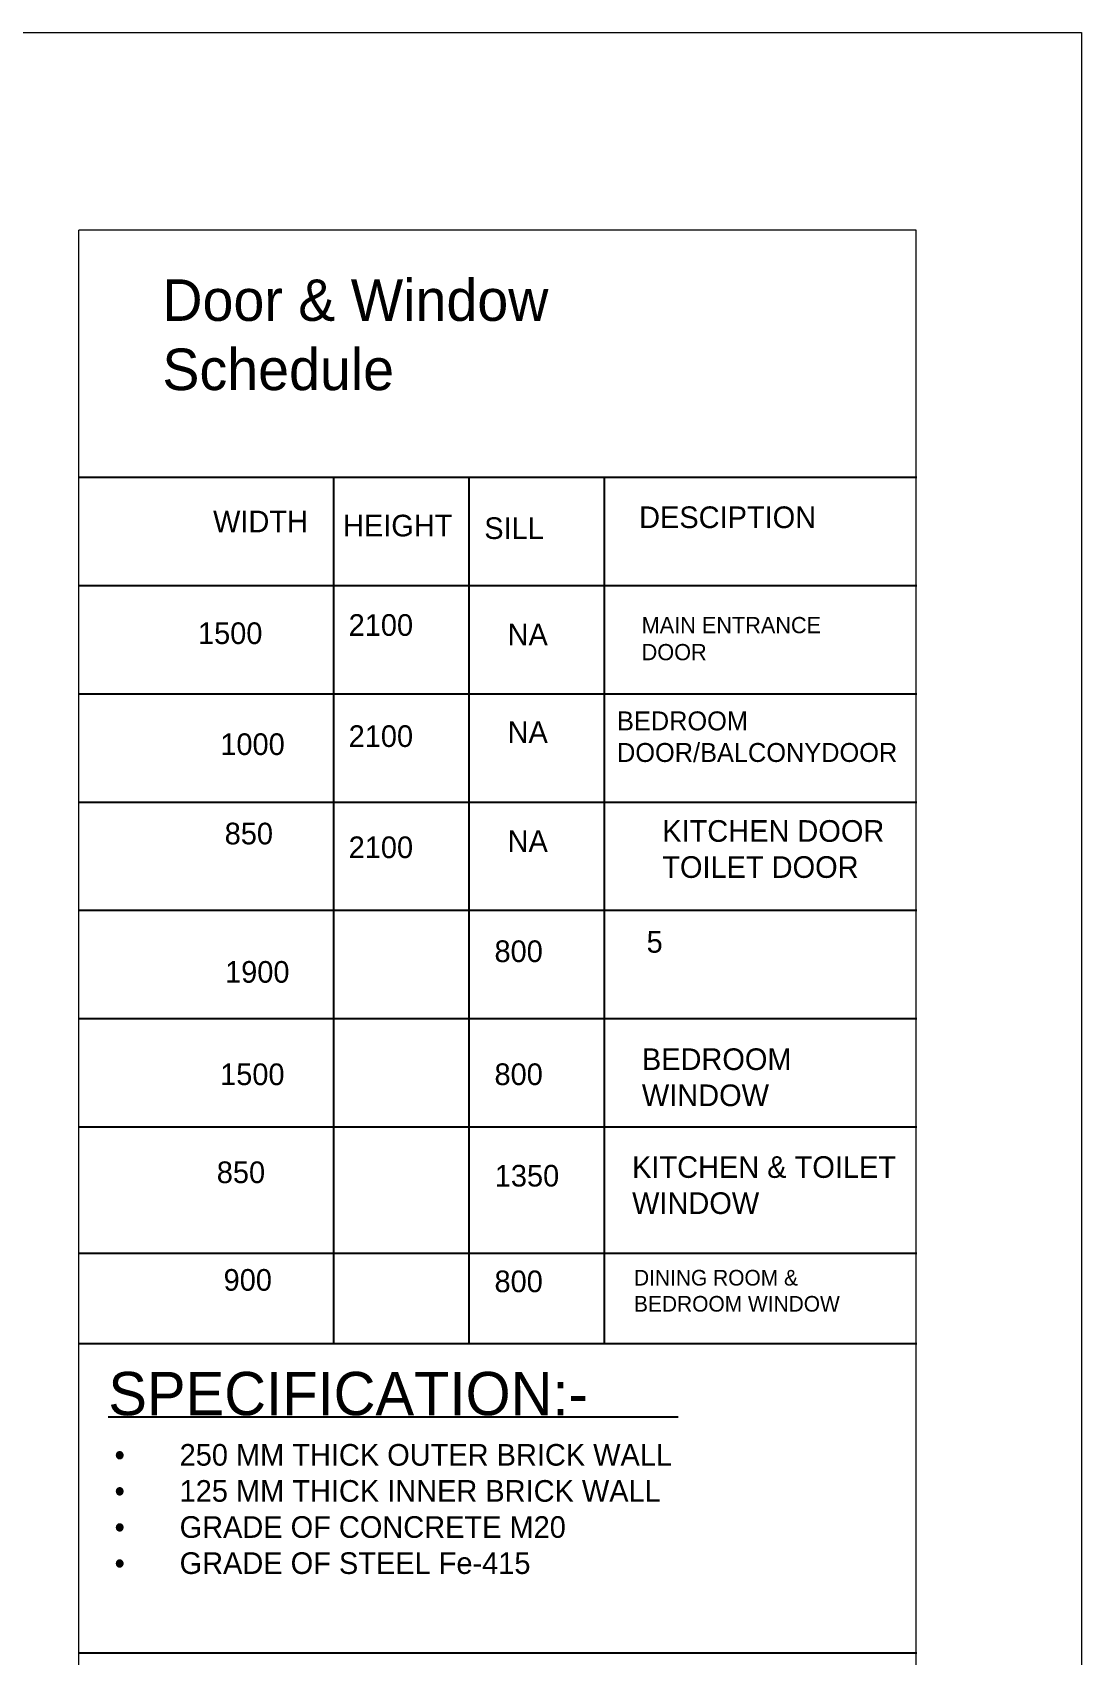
# Model space of a CAD drawing. Header units: millimetres. Extents: x -15225 to 158921, y -72156 to 56162.
# Drawn here: x 123064 to 158921, y 673 to 56162 of the extents above; entities that cross this region are included whole.
import ezdxf

# ---------------------------------------------------------------- set-up
doc = ezdxf.new("R2010")
doc.units = ezdxf.units.MM
for name, pattern in [('ACAD_ISO02W100', [15, 12, -3]), ('ACAD_ISO03W100', [30, 12, -18]), ('DASHED2', [0.375, 0.25, -0.125])]:
    doc.linetypes.add(name, pattern=pattern)
doc.layers.get('0').update_dxf_attribs({"linetype": 'CONTINUOUS'})
doc.layers.add('Layer2', color=7, linetype='ACAD_ISO03W100', lineweight=15)
doc.styles.add('Annotative', font='txt')

msp = doc.modelspace()

# ---------------------------------------------------------------- linework, layer by layer
for p, q in [((153288, 40945), (124650, 40945)), ((133348, 40945), (133348, 11334)), ((137975, 40945), (137975, 11334)), ((142601, 40945), (142601, 11334)), ((153288, 37243), (124650, 37243)), ((153288, 33542), (124650, 33542)), ((153288, 29841), (124650, 29841)), ((153288, 26139), (124650, 26139)), ((153288, 22438), (124650, 22438)), ((153288, 18737), (124650, 18737)), ((153288, 14414), (124650, 14414)), ((153288, 11334), (124650, 11334))]:
    msp.add_line(p, q)
at = {"linetype": 'ACAD_ISO02W100', "lineweight": 25}
for p, q in [((125657, 8837), (145138, 8837)), ((124650, 769), (153288, 769))]:
    msp.add_line(p, q, dxfattribs=at)
at = {"layer": 'Layer2', "color": 3, "linetype": 'ByBlock', "lineweight": 20}
msp.add_lwpolyline([(158921, -72156), (-15225, -72156), (-15225, 56162), (158921, 56162)], close=True, dxfattribs=at)
at = {"layer": 'Layer2', "linetype": 'DASHED2'}
msp.add_lwpolyline([(124650, 49413), (153256, 49413), (153256, -63660), (124650, -63660)], close=True, dxfattribs=at)

# ---------------------------------------------------------------- texts
at = {"insert": (143799, 39958), "char_height": 740.3, "width": 8593.93, "attachment_point": 1, "style": 'Annotative'}
msp.add_mtext('DESCIPTION', dxfattribs=at)
at = {"attachment_point": 1}
for s, width, gutter_width, insert, char_height in [('WIDTH', 3611.62, 23.1, (129237, 39813), 740.3), ('HEIGHT', 2594.01, 23.1, (133678, 39674), 740.3), ('SILL', 3602.68, 23.1, (138506, 39585), 740.3), ('DESCRIPTION', 9342.87, 23.1, (143496, 39380), 4.63), ('2100', 4103.59, 23.1, (133871, 36274), 740.3), ('MAIN ENTRANCE DOOR', 6353.15, 17.3, (143886, 36178), 554.01), ('1500', 4626.57, 23.1, (128722, 35994), 740.3), ('NA', 4626.57, 23.1, (139303, 35948), 740.3), ('BEDROOM DOOR/BALCONYDOOR', 7036.74, 23.1, (143044, 32950), 647.72), ('1000', 2852.26, 23.1, (129485, 32200), 740.3), ('2100', 4103.59, 23.1, (133871, 32475), 740.3), ('NA', 4626.57, 23.1, (139303, 32615), 740.3), ('850', 2915.15, 23.1, (129634, 29145), 740.3), ('NA', 4626.57, 23.1, (139303, 28886), 740.3), ('KITCHEN DOOR^JTOILET DOOR', 8979.48, 23.1, (144590, 29233), 740.25), ('2100', 4103.59, 23.1, (133871, 28675), 740.3), ('800', 2570.39, 23.1, (138856, 25121), 740.3), ('5', 7070.72, 23.1, (144055, 25440), 740), ('1900', 4626.57, 23.1, (129647, 24415), 740.3), ('BEDROOM WINDOW', 8796.59, 23.1, (143894, 21430), 740.25), ('1500', 4626.57, 23.1, (129478, 20914), 740.3), ('800', 2570.39, 23.1, (138856, 20916), 740.3), ('850', 3026.53, 23.1, (129364, 17564), 740.3), ('1350', 2482.6, 23.1, (138865, 17447), 740.3), ('KITCHEN & TOILET WINDOW', 9127.09, 23.1, (143560, 17743), 740.25), ('900', 3015.41, 23.1, (129597, 13885), 740.3), ('800', 2570.39, 23.1, (138856, 13835), 740.3), ('DINING ROOM & BEDROOM WINDOW ', 7410.22, 19.1, (143625, 13857), 534.88)]:
    msp.add_mtext_dynamic_manual_height_columns(s, width=width, gutter_width=gutter_width, heights=[0], dxfattribs=dict(at, insert=insert, char_height=char_height))
at = {"linetype": 'ACAD_ISO02W100', "lineweight": 25, "attachment_point": 1}
for s, width, insert, char_height in [('SPECIFICATION:-', 27630.56, (125657, 10369), 1480.5), ('\\pxi-3,l3,t3;{\\fSymbol|b0|i0|c2|p18;·^I}250 MM THICK OUTER BRICK WALL\\P{\\fSymbol|b0|i0|c2|p18;·^I}125 MM THICK INNER BRICK WALL\\P{\\fSymbol|b0|i0|c2|p18;·^I}GRADE OF CONCRETE M20\\P{\\fSymbol|b0|i0|c2|p18;·^I}GRADE OF STEEL Fe-415', 21105.13, (125873, 7904), 740.25)]:
    msp.add_mtext_dynamic_manual_height_columns(s, width=width, gutter_width=23.1, heights=[0], dxfattribs=dict(at, insert=insert, char_height=char_height))
at = {"layer": 'Layer2', "linetype": 'DASHED2', "insert": (127505, 47722), "char_height": 1420.13, "attachment_point": 1}
msp.add_mtext_dynamic_manual_height_columns('Door & Window \\PSchedule', width=10160434.59, gutter_width=7101, heights=[0], dxfattribs=at)

doc.saveas('drawing.dxf')
